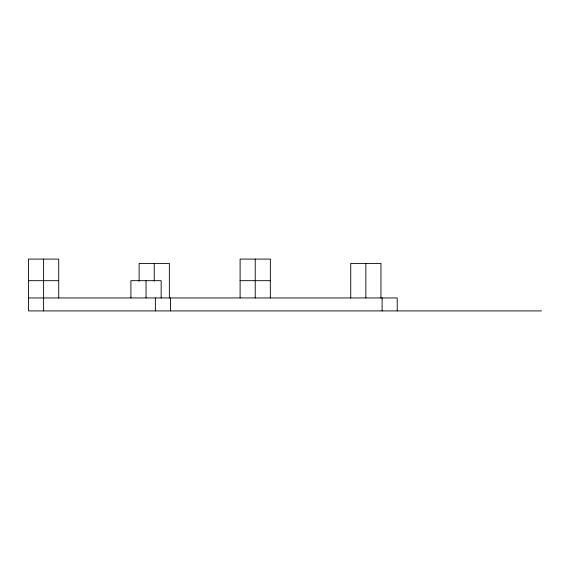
<?xml version="1.0" encoding="UTF-8"?>
<svg xmlns="http://www.w3.org/2000/svg" width="570" height="570" viewBox="0 0 570 570"><rect width="100%" height="100%" fill="white"/><g stroke="black" fill="none" stroke-linecap="round" stroke-linejoin="round"><path stroke-width="0.85" d="M28.5 280.682L58.731 280.682M240.105 280.682L270.337 280.682M28.5 297.953L397.212 297.953L397.212 310.914M541.5 310.914L28.5 310.914L28.5 259.086L58.731 259.086L58.731 297.953M382.099 297.953L382.099 310.914M380.967 297.953L380.967 263.404L350.735 263.404L350.735 297.953M365.847 263.404L365.847 297.953M270.337 297.953L270.337 259.086L240.105 259.086L240.105 297.953M255.225 259.086L255.225 280.29M255.225 280.682L255.225 297.953M170.487 297.953L170.487 310.914M169.354 297.953L169.354 263.404L139.13 263.404L139.13 281.124M161.146 297.953L161.146 280.682L130.915 280.682L130.915 297.953M155.375 297.953L155.375 310.914M154.242 263.404L154.242 281.124M146.034 280.682L146.034 297.953M43.612 259.086L43.612 280.29M43.612 280.682L43.612 310.914"/></g></svg>
